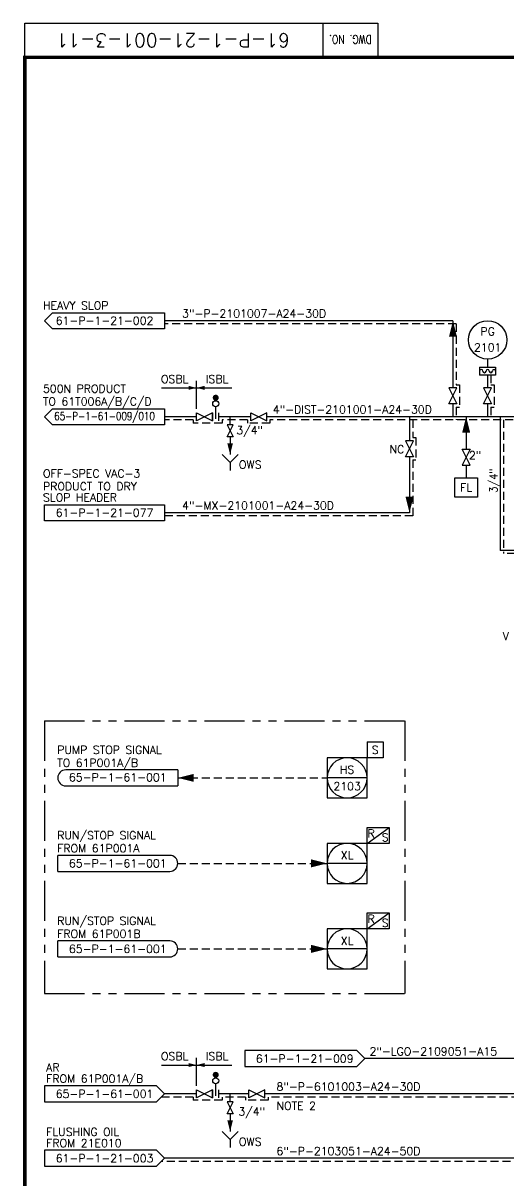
# Model space of a CAD drawing. Header units: millimetres. Extents: x 1928 to 2796, y 74 to 693.
# Drawn here: x 1927.9 to 2079.7, y 331 to 692.8 of the extents above; entities that cross this region are included whole.
import ezdxf
from ezdxf.enums import TextEntityAlignment as Align

# ---------------------------------------------------------------- set-up
doc = ezdxf.new("R2010")
doc.units = ezdxf.units.MM
doc.header["$LTSCALE"] = 10
doc.linetypes.add('HIDDEN', pattern=[0.375, 0.25, -0.125])
doc.linetypes.add('PHANTOM', pattern=[2.5, 1.25, -0.25, 0.25, -0.25, 0.25, -0.25])
for name, color, linetype in [('1', 1, 'Continuous'), ('2', 2, 'Continuous'), ('3', 3, 'Continuous'), ('DWGLMT', 6, 'Continuous'), ('FTGS', 7, 'Continuous'), ('INST', 4, 'Continuous'), ('SYM', 7, 'Continuous'), ('TEXT', 7, 'Continuous')]:
    doc.layers.add(name, color=color, linetype=linetype)
doc.styles.add('ROMANS', font='romans')
doc.styles.add('S2', font='SIMPLEX', dxfattribs={"width": 0.8})
doc.styles.add('SIMPLEX', font='SIMPLEX.shx', dxfattribs={"width": 0.9})
doc.styles.get("Standard").update_dxf_attribs({"font": 'simplex.shx'})

# ---------------------------------------------------------------- blocks, each defined once
blk = doc.blocks.new('RB17')
for p, q in [((-0.1, 0), (0, -0.1)), ((0, -0.1), (0.1, 0)), ((0, -0.1), (0, -0.2))]:
    blk.add_line(p, q)
blk = doc.blocks.new('W1')
at = {"layer": '2'}
blk.add_lwpolyline([(0, 0, 0, 2.5, 0), (5, 0, 2.5, 2.5, 0)], format="xyseb", dxfattribs=at)
blk = doc.blocks.new('LV1')
for p, q in [((5, 1.25), (0, -1.25)), ((0, 1.25), (5, -1.25)), ((0, -1.25), (0, 1.25)), ((5, -1.25), (5, 1.25))]:
    blk.add_line(p, q)
blk = doc.blocks.new('LB5')
for p, q in [((0, 1.25), (0, -1.25)), ((1, -0.625), (1, 3.125)), ((2, -1.25), (2, 1.25))]:
    blk.add_line(p, q)
at = {"const_width": 0.9375}
blk.add_lwpolyline([(0.53125, 5.9375, 1), (1.46875, 5.9375, 1)], format="xyb", close=True, dxfattribs=at)
blk.add_circle((1, 4.0625), 0.9375)
blk = doc.blocks.new('LC17')
at = {"layer": 'FTGS'}
for p, q in [((-2.5, 2.5), (2.5, 2.5)), ((-2.5, 2.5), (-2.5, 0)), ((2.5, 0), (-2.5, 0)), ((2.5, 2.5), (2.5, 0))]:
    blk.add_line(p, q, dxfattribs=at)
at = {"layer": 'FTGS', "linetype": 'Continuous'}
for centre, start, end in [((-2, 1.25), 0, 180), ((-1, 1.25), 180, 0), ((0, 1.25), 0, 180), ((1, 1.25), 180, 0), ((2, 1.25), 0, 180)]:
    blk.add_arc(centre, 0.5, start, end, dxfattribs=at)
blk = doc.blocks.new('RC14')
at = {"layer": 'SYM'}
for p, q in [((-0.098, 0.114), (-0.098, -0.086)), ((-0.098, 0.114), (0.102, 0.114)), ((0.102, 0.114), (0.102, -0.086)), ((0.102, -0.086), (-0.098, -0.086))]:
    blk.add_line(p, q, dxfattribs=at)
at = {"layer": 'TEXT', "style": 'SIMPLEX'}
blk.add_text('S', height=0.1, dxfattribs=at).set_placement((0.002, -0.036), align=Align.CENTER)

msp = doc.modelspace()

# ---------------------------------------------------------------- linework, layer by layer
for p, q in [((1934.55, 599.78), (1937.05, 602.28)), ((1937.05, 602.28), (1972.05, 602.28)), ((1972.05, 602.28), (1972.05, 597.28)), ((1937.05, 597.28), (1934.55, 599.78)), ((1972.05, 597.28), (1937.05, 597.28)), ((2062.2, 599.78), (1972.05, 599.78)), ((2062.2, 599.78), (2062.2, 578.78)), ((2073.05, 587.78), (2073.05, 585.28)), ((2073.05, 582.78), (2073.05, 578.78)), ((1982.05, 572.28), (1982.05, 581.03)), ((1971.05, 578.78), (1993.05, 578.78)), ((1934.55, 569.78), (1937.05, 572.28)), ((1937.05, 572.28), (1972.05, 572.28)), ((1972.05, 572.28), (1972.05, 567.28)), ((2062.2, 573.78), (2062.2, 569.78)), ((2073.05, 573.78), (2073.05, 569.78)), ((1937.05, 567.28), (1934.55, 569.78)), ((1992.55, 567.28), (1992.55, 569.78)), ((2048.61, 569.78), (2048.61, 562.28)), ((2077, 569.78), (2077, 527.99)), ((1972.05, 567.28), (1937.05, 567.28)), ((1993.49, 567.28), (1991.61, 567.28)), ((1991.61, 567.28), (1993.49, 563.53)), ((1991.61, 563.53), (1993.49, 567.28)), ((1993.49, 563.53), (1991.61, 563.53)), ((1992.55, 563.53), (1992.55, 557.97)), ((2048.61, 557.28), (2048.61, 539.78)), ((1934.55, 542.28), (1972.05, 542.28)), ((1934.55, 537.28), (1934.55, 542.28)), ((1972.05, 542.28), (1972.05, 537.28)), ((2048.61, 539.78), (1972.05, 539.78)), ((1972.05, 537.28), (1934.55, 537.28)), ((2086.43, 527.99), (2077, 527.99)), ((1976.18, 459.42), (1941.18, 459.42)), ((1976.18, 459.42), (1976.18, 454.42)), ((1941.18, 454.42), (1976.18, 454.42)), ((2035.37, 441.45), (2042.24, 441.45)), ((1973.68, 432.7), (1938.68, 432.7)), ((1938.68, 427.7), (1938.68, 432.7)), ((1938.68, 427.7), (1973.68, 427.7)), ((1938.68, 400.98), (1938.68, 405.98)), ((1973.68, 405.98), (1938.68, 405.98)), ((1938.68, 400.98), (1973.68, 400.98)), ((1982.05, 360.68), (1982.05, 369.43)), ((1971.05, 367.18), (1993.05, 367.18)), ((1969.55, 360.68), (1934.55, 360.68)), ((1934.55, 360.68), (1934.55, 355.68)), ((1972.05, 358.18), (1969.55, 360.68)), ((1969.55, 355.68), (1972.05, 358.18)), ((1992.55, 355.68), (1992.55, 358.18)), ((1934.55, 355.68), (1969.55, 355.68)), ((1993.49, 355.68), (1991.61, 355.68)), ((1991.61, 355.68), (1993.49, 351.93)), ((1991.61, 351.93), (1993.49, 355.68)), ((1993.49, 351.93), (1991.61, 351.93)), ((1992.55, 351.93), (1992.55, 346.37)), ((1969.55, 340.53), (1934.55, 340.53)), ((1934.55, 340.53), (1934.55, 335.53)), ((1972.05, 338.03), (1969.55, 340.53)), ((1969.55, 335.53), (1972.05, 338.03)), ((1934.55, 335.53), (1969.55, 335.53))]:
    msp.add_line(p, q)
at = {"linetype": 'HIDDEN'}
for p, q in [((2063.2, 598.78), (1972.05, 598.78)), ((2063.2, 598.78), (2063.2, 579.78)), ((2074.05, 582.78), (2074.05, 579.78)), ((2063.2, 579.78), (2064.2, 579.78)), ((2064.2, 579.78), (2064.2, 572.78)), ((2074.05, 579.78), (2075.05, 579.78)), ((2075.05, 579.78), (2075.05, 572.78)), ((2063.2, 572.78), (2063.2, 568.78)), ((2063.2, 572.78), (2064.2, 572.78)), ((2074.05, 572.78), (2074.05, 569.78)), ((2074.05, 572.78), (2075.05, 572.78)), ((1981.05, 568.78), (1972.05, 568.78)), ((1981.05, 568.78), (1981.05, 567.78)), ((1997.98, 568.78), (1990.05, 568.78)), ((1990.05, 568.78), (1990.05, 567.78)), ((1997.98, 568.78), (1997.98, 567.78)), ((2096.05, 568.78), (2004.98, 568.78)), ((2004.98, 568.78), (2004.98, 567.78)), ((2049.61, 568.78), (2049.61, 563.28)), ((2078, 568.78), (2078, 526.99)), ((1990.05, 567.78), (1981.05, 567.78)), ((2004.98, 567.78), (1997.98, 567.78)), ((2049.61, 563.28), (2050.61, 563.28)), ((2050.61, 563.28), (2050.61, 556.28)), ((2049.61, 556.28), (2049.61, 538.78)), ((2049.61, 556.28), (2050.61, 556.28)), ((2049.61, 538.78), (1972.05, 538.78)), ((2085.43, 526.99), (2078, 526.99)), ((1981.05, 357.18), (1971.05, 357.18)), ((1981.05, 357.18), (1981.05, 356.18)), ((1990.05, 356.18), (1981.05, 356.18)), ((1990.05, 357.18), (1990.05, 356.18)), ((1997.4, 357.18), (1990.05, 357.18)), ((1997.4, 357.18), (1997.4, 356.18)), ((2004.4, 356.18), (1997.4, 356.18)), ((2128.01, 357.18), (2004.4, 357.18)), ((2004.4, 357.18), (2004.4, 356.18)), ((2226.48, 337.03), (1971.05, 337.03))]:
    msp.add_line(p, q, dxfattribs=at)
at = {"extrusion": (0, 0, -1)}
msp.add_line((2066.33, 569.78), (2066.33, 559.64), dxfattribs=at)
at = {"color": 7, "extrusion": (0, 0, -1)}
msp.add_line((2066.33, 554.64), (2066.33, 550.64), dxfattribs=at)
at = {"color": 7}
for p, q in [((2062.83, 550.64), (2069.83, 550.64)), ((2062.83, 544.64), (2062.83, 550.64)), ((2069.83, 550.64), (2069.83, 544.64)), ((2069.83, 544.64), (2062.83, 544.64)), ((2035.37, 436.45), (2042.24, 441.45)), ((2035.37, 436.45), (2035.37, 441.45)), ((2042.24, 441.45), (2042.24, 436.45)), ((2042.24, 436.45), (2035.37, 436.45)), ((2035.37, 409.73), (2042.24, 414.73)), ((2035.37, 409.73), (2035.37, 414.73)), ((2035.37, 414.73), (2042.24, 414.73)), ((2042.24, 414.73), (2042.24, 409.73)), ((2042.24, 409.73), (2035.37, 409.73)), ((2032.11, 371.68), (1997.11, 371.68)), ((1997.11, 371.68), (1997.11, 366.68)), ((2034.61, 369.18), (2032.11, 371.68)), ((2032.11, 366.68), (2034.61, 369.18)), ((2091.55, 369.18), (2034.61, 369.18)), ((1997.11, 366.68), (2032.11, 366.68))]:
    msp.add_line(p, q, dxfattribs=at)
at = {"color": 6, "const_width": 1.07}
msp.add_lwpolyline([(1928.39, 682.05), (2790.55, 682.05), (2790.55, 84.43), (1928.39, 84.43), (1928.39, 682.05)], dxfattribs=at)
msp.add_circle((2073.05, 593.78), 6)
for centre, start, end in [((1941.18, 456.92), 90, 270), ((1973.68, 430.2), 270, 90), ((1973.68, 403.48), 270, 90)]:
    msp.add_arc(centre, 2.5, start, end)
at = {"layer": '1', "linetype": 'PHANTOM'}
for p, q in [((1934.55, 474.73), (1934.55, 389.55)), ((1934.55, 474.73), (2047.2, 474.73)), ((2047.2, 474.73), (2047.2, 389.55)), ((1934.55, 389.55), (2047.2, 389.55))]:
    msp.add_line(p, q, dxfattribs=at)
at = {"layer": '1', "color": 7, "linetype": 'HIDDEN'}
for p, q in [((1976.18, 456.92), (2022.87, 456.92)), ((1976.18, 430.2), (2022.87, 430.2)), ((1976.18, 403.48), (2022.87, 403.48))]:
    msp.add_line(p, q, dxfattribs=at)
at = {"layer": '3'}
for p, q in [((1982.05, 569.78), (1972.05, 569.78)), ((1998.98, 569.78), (1989.05, 569.78)), ((2097.05, 569.78), (2003.98, 569.78)), ((1982.05, 358.18), (1972.05, 358.18)), ((1998.4, 358.18), (1989.05, 358.18)), ((1998.4, 358.18), (1989.05, 358.18)), ((2129.08, 358.18), (2003.4, 358.18)), ((2227.48, 338.03), (1972.05, 338.03))]:
    msp.add_line(p, q, dxfattribs=at)
at = {"layer": 'DWGLMT'}
for p, q in [((1928.39, 692.76), (2021.57, 692.76)), ((1928.39, 682.05), (1928.39, 692.76)), ((2021.57, 692.76), (2038.7, 692.76)), ((2021.57, 692.76), (2021.57, 682.05)), ((2038.7, 692.76), (2038.7, 682.05))]:
    msp.add_line(p, q, dxfattribs=at)
at = {"layer": 'INST', "color": 7, "extrusion": (0, 0, -1)}
for p, q in [((2035.37, 463.17), (2022.87, 463.17)), ((2022.87, 463.17), (2022.87, 450.67)), ((2035.37, 450.67), (2035.37, 463.17)), ((2035.37, 456.92), (2022.87, 456.92)), ((2022.87, 450.67), (2035.37, 450.67)), ((2022.87, 436.45), (2022.87, 423.95)), ((2035.37, 436.45), (2022.87, 436.45)), ((2035.37, 423.95), (2035.37, 436.45)), ((2035.37, 430.2), (2022.87, 430.2)), ((2022.87, 423.95), (2035.37, 423.95)), ((2022.87, 409.73), (2022.87, 397.23)), ((2035.37, 409.73), (2022.87, 409.73)), ((2035.37, 397.23), (2035.37, 409.73)), ((2035.37, 403.48), (2022.87, 403.48)), ((2022.87, 397.23), (2035.37, 397.23))]:
    msp.add_line(p, q, dxfattribs=at)
at = {"layer": 'INST', "extrusion": (0, 0, -1)}
for centre in [(-2029.12, 456.92), (-2029.12, 430.2), (-2029.12, 403.48)]:
    msp.add_circle(centre, 6.25, dxfattribs=at)

# ---------------------------------------------------------------- block references
for name, p, rotation in [('W1', (2062.2, 599.78), 270), ('LV1', (2062.2, 573.78), 90), ('LV1', (2073.05, 573.78), 90), ('W1', (2066.33, 569.78), 270), ('LV1', (2048.61, 557.28), 90), ('W1', (2048.61, 539.78), 90)]:
    msp.add_blockref(name, p, dxfattribs=dict(rotation=rotation))
for name, p in [('LC17', (2073.05, 582.78)), ('LB5', (1987.05, 569.78)), ('LV1', (1982.05, 569.78)), ('LV1', (1998.98, 569.78)), ('LB5', (1987.05, 358.18)), ('LV1', (1982.05, 358.18)), ('LV1', (1998.4, 358.18))]:
    msp.add_blockref(name, p)
for p, xscale, yscale, zscale, rotation in [((1982.05, 578.78), 0.5, 0.5, 0.5, 180), ((1992.55, 557.97), 0.7000000000000455, 0.7000000000000455, 0.7000000000000455, 90), ((1982.05, 367.18), 0.5, 0.5, 0.5, 180), ((1992.55, 346.37), 0.7000000000000455, 0.7000000000000455, 0.7000000000000455, 90)]:
    msp.add_blockref('W1', p, dxfattribs=dict(xscale=xscale, yscale=yscale, zscale=zscale, rotation=rotation))
for name, p, xscale, yscale, zscale in [('W1', (1982.05, 578.78), 0.5, 0.5, 0.5), ('RB17', (1992.55, 557.97), 25, 25, 25), ('W1', (1982.05, 367.18), 0.5, 0.5, 0.5), ('RB17', (1992.55, 346.37), 25, 25, 25)]:
    msp.add_blockref(name, p, dxfattribs=dict(xscale=xscale, yscale=yscale, zscale=zscale))
at = {"xscale": -1, "rotation": 270}
msp.add_blockref('LV1', (2066.33, 554.64), dxfattribs=at)
at = {"layer": '1', "color": 7, "xscale": 25, "yscale": 25, "zscale": 25}
msp.add_blockref('RC14', (2037.83, 465.31), dxfattribs=at)
at = {"layer": '1'}
msp.add_blockref('W1', (1976.18, 456.92), dxfattribs=at)
at = {"layer": '1', "color": 7, "rotation": 180}
for p in [(2022.87, 430.2), (2022.87, 403.48)]:
    msp.add_blockref('W1', p, dxfattribs=at)

# ---------------------------------------------------------------- texts
for s, p in [('HEAVY SLOP', (1934.05, 603.28)), ('3"-P-2101007-A24-30D', (1977.55, 600.78)), ('OSBL', (1970.93, 580.28)), ('ISBL', (1984.93, 580.28)), ('500N PRODUCT', (1934.05, 577.28)), ('TO 61T006A/B/C/D', (1934.05, 573.28)), ('4"-DIST-2101001-A24-30D', (2005.9, 570.78)), ('3/4"', (1994.48, 564.28)), ('NC', (2042.38, 558.35)), ('OFF-SPEC VAC-3', (1934.05, 550.78)), ('PRODUCT TO DRY', (1934.05, 546.78)), ('SLOP HEADER', (1934.05, 543.28)), ('4"-MX-2101001-A24-30D', (1977.55, 540.78)), ('OSBL', (1970.93, 368.68)), ('ISBL', (1984.93, 368.68)), ('AR', (1935.05, 365.18)), ('FROM 61P001A/B', (1935.05, 361.68)), ('8"-P-6101003-A24-30D', (2007.05, 359.18)), ('NOTE 2', (2007.05, 353.18)), ('3/4"', (1995.12, 351.37)), ('FLUSHING OIL', (1935.05, 345.03)), ('FROM 21E010', (1935.05, 341.53)), ('6"-P-2103051-A24-50D', (2007.05, 339.03))]:
    msp.add_text(s, height=2.5).set_placement(p)
for s, p in [('61-P-1-21-002', (1953.3, 599.78)), ('PG', (2073.05, 596.43)), ('2101', (2073.05, 591.43)), ('2"', (2069.12, 557.72)), ('61-P-1-21-077', (1953.3, 539.78)), ('65-P-1-61-001', (1953.3, 358.18)), ('61-P-1-21-003', (1953.3, 338.03))]:
    msp.add_text(s, height=2.5).set_placement(p, align=Align.MIDDLE)
at = {"width": 0.8}
msp.add_text('65-P-1-61-009/010', height=2.5, dxfattribs=at).set_placement((1953.3, 569.78), align=Align.MIDDLE)
at = {"style": 'ROMANS'}
for s, p in [('OWS', (1995.29, 553.55)), ('V', (2077.79, 499.97)), ('OWS', (1995.29, 341.95))]:
    msp.add_text(s, height=2.5, dxfattribs=at).set_placement(p)
at = {"width": 0.9}
msp.add_text('3/4"', height=2.5, rotation=90, dxfattribs=at).set_placement((2076.09, 546))
at = {"color": 7}
for s, p in [('FL', (2066.33, 547.64)), ('61-P-1-21-009', (2015.86, 369.18))]:
    msp.add_text(s, height=2.5, dxfattribs=at).set_placement(p, align=Align.MIDDLE)
at = {"color": 7, "style": 'ROMANS'}
for s, p in [('R', (2036.62, 439.57)), ('S', (2040.99, 438.32)), ('R', (2036.62, 412.85)), ('S', (2040.99, 411.6))]:
    msp.add_text(s, height=2.5, dxfattribs=at).set_placement(p, align=Align.MIDDLE)
at = {"color": 7}
msp.add_text('2"-LGO-2109051-A15', height=2.5, dxfattribs=at).set_placement((2036.13, 370.18))
at = {"layer": '1', "color": 7, "style": 'ROMANS'}
for s, p in [('PUMP STOP SIGNAL', (1938.5, 464.43)), ('TO 61P001A/B', (1938.5, 460.37)), ('RUN/STOP SIGNAL', (1938.5, 437.71)), ('FROM 61P001A', (1938.5, 433.65)), ('RUN/STOP SIGNAL', (1938.5, 410.99)), ('FROM 61P001B', (1938.5, 406.93))]:
    msp.add_text(s, height=2.5, dxfattribs=at).set_placement(p)
for s, p in [('HS', (2029.12, 459.47)), ('2103', (2029.12, 454.31)), ('XL', (2029.12, 432.75)), ('XL', (2029.12, 406.03))]:
    msp.add_text(s, height=2.5, dxfattribs=at).set_placement(p, align=Align.MIDDLE)
at = {"layer": '1', "style": 'ROMANS'}
for p in [(1957.43, 457.08), (1957.43, 430.2), (1957.43, 403.48)]:
    msp.add_text('65-P-1-61-001', height=2.5, dxfattribs=at).set_placement(p, align=Align.MIDDLE)
at = {"layer": '2'}
msp.add_text('61-P-1-21-001-3-11', height=4.284, rotation=180, dxfattribs=at).set_placement((1974.74, 687.41), align=Align.MIDDLE)
at = {"layer": 'DWGLMT', "color": 2, "style": 'S2', "text_generation_flag": 6, "width": 0.8}
msp.add_text('DWG. NO.', height=2.678, dxfattribs=at).set_placement((2030.14, 689.01), align=Align.CENTER)

doc.saveas('drawing.dxf')
